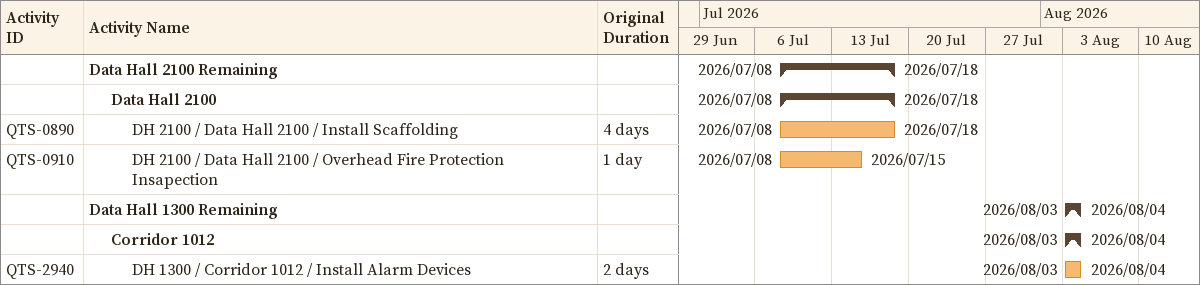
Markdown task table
| ID | Level | Task | Original duration | Start | Finish |
|---|---|---|---|---|---|
|  | 1 | **Data Hall 2100 Remaining** |  | 2026-07-08 | 2026-07-18 |
|  | 2 | **Data Hall 2100** |  | 2026-07-08 | 2026-07-18 |
| QTS-0890 | 3 | DH 2100 / Data Hall 2100 / Install Scaffolding | 4d | 2026-07-08 | 2026-07-18 |
| QTS-0910 | 3 | DH 2100 / Data Hall 2100 / Overhead Fire Protection Insapection | 1d | 2026-07-08 | 2026-07-15 |
|  | 1 | **Data Hall 1300 Remaining** |  | 2026-08-03 | 2026-08-04 |
|  | 2 | **Corridor 1012** |  | 2026-08-03 | 2026-08-04 |
| QTS-2940 | 3 | DH 1300 / Corridor 1012 / Install Alarm Devices | 2d | 2026-08-03 | 2026-08-04 |
